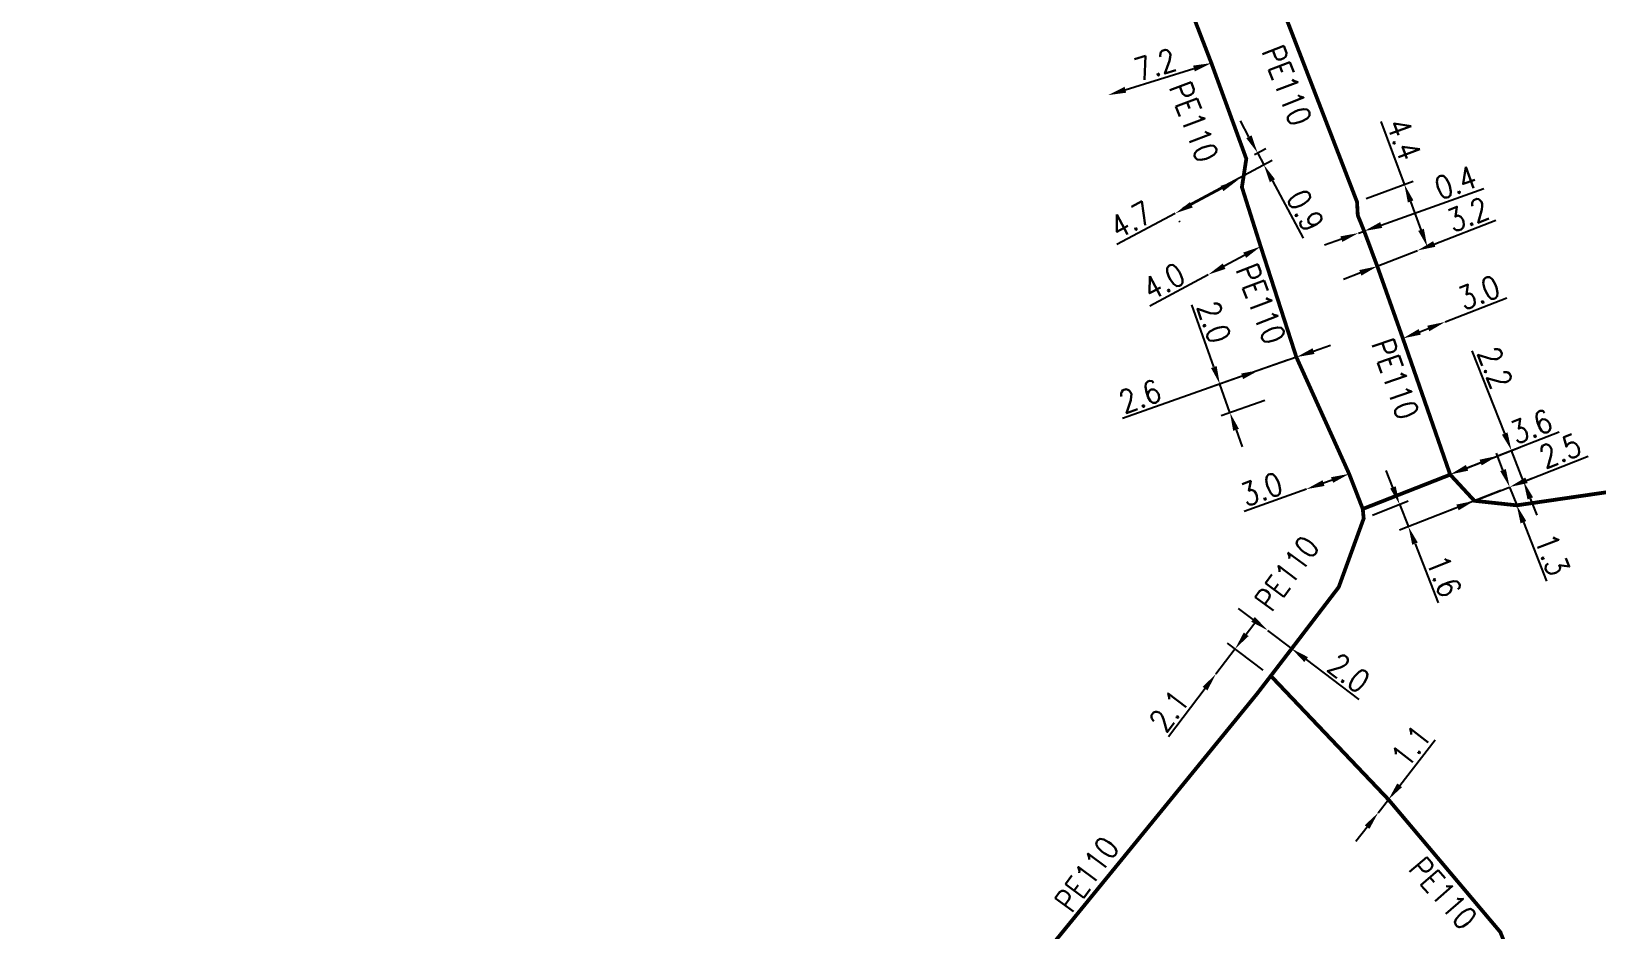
# Model space of a CAD drawing. Header units: millimetres. Extents: x 149999 to 151007, y 125999 to 127005.
# Drawn here: x 150356 to 150459.5, y 126171.9 to 126231.4 of the extents above; entities that cross this region are included whole.
import ezdxf
from ezdxf.enums import TextEntityAlignment as Align

# ---------------------------------------------------------------- set-up
doc = ezdxf.new("R2010")
doc.units = ezdxf.units.MM
doc.header["$PDMODE"] = 34
doc.linetypes.add('L_100_PE', pattern=[14, 10, -1.5, 1, -1.5])
doc.layers.get('DEFPOINTS').update_dxf_attribs({"linetype": 'CONTINUOUS'})
doc.layers.add('L_140', color=3, linetype='CONTINUOUS')
doc.styles.get("Standard").update_dxf_attribs({"font": 'romans.shx', "width": 0.85})
doc.dimstyles.get("Standard").update_dxf_attribs({"dimtxt": 1.5, "dimasz": 1.2, "dimexe": 0.625, "dimexo": 0.625, "dimgap": 0.25, "dimtad": 1, "dimdec": 1, "dimzin": 0, "dimdsep": 46, "dimtxsty": 'Standard', "dimcen": -0.5, "dimadec": 0, "dimazin": 0, "dimtfac": 1, "dimtdec": 1, "dimtmove": 0, "dimatfit": 3, "dimfxl": 0, "dimtolj": 1, "dimtzin": 0, "dimarcsym": 0})

# ---------------------------------------------------------------- blocks, each defined once
blk = doc.blocks.new('*D353')
at = {"layer": 'DEFPOINTS', "color": 0, "linetype": 'Continuous', "transparency": 16777216}
for p in [(150437.24, 126217.12), (150437.24, 126217.12), (150433.76, 126215.25)]:
    blk.add_point(p, dxfattribs=at)
at = {"layer": 'L_140', "color": 0, "linetype": 'Continuous', "lineweight": -2, "transparency": 16777216}
for p, q in [((150436.19, 126216.55), (150434.82, 126215.82)), ((150433.76, 126215.25), (150429.91, 126213.18))]:
    blk.add_line(p, q, dxfattribs=at)
at = {"layer": 'L_140', "color": 0, "linetype": 'Continuous', "transparency": 16777216}
for points in [[(150436.09, 126216.72), (150436.28, 126216.37), (150437.24, 126217.12)], [(150434.73, 126215.99), (150434.91, 126215.64), (150433.76, 126215.25)]]:
    blk.add_solid(points, dxfattribs=at)
at = {"layer": 'L_140', "color": 0, "linetype": 'Continuous', "transparency": 16777216, "insert": (150430.84, 126214.81), "char_height": 1.5, "attachment_point": 5, "rotation": 28.2124}
blk.add_mtext('\\A1;4.0', dxfattribs=at)
blk = doc.blocks.new('*D409')
at = {"layer": 'DEFPOINTS', "color": 0, "linetype": 'Continuous', "transparency": 16777216}
for p in [(150449.77, 126202.03), (150453.7, 126201.21), (150454.62, 126201.58)]:
    blk.add_point(p, dxfattribs=at)
at = {"layer": 'L_140', "color": 0, "linetype": 'Continuous', "lineweight": -2, "transparency": 16777216}
for p, q in [((150453.38, 126204.74), (150451.23, 126210.21)), ((150450.35, 126202.26), (150454.4, 126203.85)), ((150454.62, 126201.58), (150453.82, 126203.63)), ((150454.28, 126201.44), (150455.2, 126201.8)), ((150455.06, 126200.46), (150455.5, 126199.34))]:
    blk.add_line(p, q, dxfattribs=at)
at = {"layer": 'L_140', "color": 0, "linetype": 'Continuous', "transparency": 16777216}
for points in [[(150453.56, 126204.82), (150453.19, 126204.67), (150453.82, 126203.63)], [(150455.25, 126200.53), (150454.88, 126200.39), (150454.62, 126201.58)]]:
    blk.add_solid(points, dxfattribs=at)
at = {"layer": 'L_140', "color": 0, "linetype": 'Continuous', "transparency": 16777216, "insert": (150452.74, 126209.1), "char_height": 1.5, "attachment_point": 5, "rotation": 291.4576}
blk.add_mtext('\\A1;2.2', dxfattribs=at)
blk = doc.blocks.new('*D410')
at = {"layer": 'DEFPOINTS', "color": 0, "linetype": 'Continuous', "transparency": 16777216}
for p in [(150452.9, 126203.27), (150449.77, 126202.04), (150449.77, 126202.03)]:
    blk.add_point(p, dxfattribs=at)
at = {"layer": 'L_140', "color": 0, "linetype": 'Continuous', "lineweight": -2, "transparency": 16777216}
for p, q in [((150452.9, 126203.27), (150456.97, 126204.86)), ((150449.54, 126202.62), (150449.54, 126202.62)), ((150450.88, 126202.48), (150451.78, 126202.83))]:
    blk.add_line(p, q, dxfattribs=at)
at = {"layer": 'L_140', "color": 0, "linetype": 'Continuous', "transparency": 16777216}
for points in [[(150451.71, 126203.02), (150451.85, 126202.64), (150452.9, 126203.27)], [(150450.81, 126202.67), (150450.96, 126202.29), (150449.77, 126202.04)]]:
    blk.add_solid(points, dxfattribs=at)
at = {"layer": 'L_140', "color": 0, "linetype": 'Continuous', "transparency": 16777216, "insert": (150455.13, 126205.21), "char_height": 1.5, "attachment_point": 5, "rotation": 21.3314}
blk.add_mtext('\\A1;3.6', dxfattribs=at)
blk = doc.blocks.new('*D411')
at = {"layer": 'DEFPOINTS', "color": 0, "linetype": 'Continuous', "transparency": 16777216}
for p in [(150449.44, 126212.13), (150449.44, 126212.13), (150446.64, 126211.04)]:
    blk.add_point(p, dxfattribs=at)
at = {"layer": 'L_140', "color": 0, "linetype": 'Continuous', "lineweight": -2, "transparency": 16777216}
for p, q in [((150449.44, 126212.13), (150453.51, 126213.72)), ((150447.76, 126211.48), (150448.32, 126211.69))]:
    blk.add_line(p, q, dxfattribs=at)
at = {"layer": 'L_140', "color": 0, "linetype": 'Continuous', "transparency": 16777216}
for points in [[(150447.69, 126211.66), (150447.83, 126211.29), (150446.64, 126211.04)], [(150448.25, 126211.88), (150448.39, 126211.51), (150449.44, 126212.13)]]:
    blk.add_solid(points, dxfattribs=at)
at = {"layer": 'L_140', "color": 0, "linetype": 'Continuous', "transparency": 16777216, "insert": (150451.67, 126214.08), "char_height": 1.5, "attachment_point": 5, "rotation": 21.3314}
blk.add_mtext('\\A1;3.0', dxfattribs=at)
blk = doc.blocks.new('*D218')
at = {"layer": 'DEFPOINTS', "color": 0, "linetype": 'Continuous', "transparency": 16777216}
for p in [(150453.7, 126201.21), (150453.7, 126201.21), (150454.17, 126200)]:
    blk.add_point(p, dxfattribs=at)
at = {"layer": 'L_140', "color": 0, "linetype": 'Continuous', "lineweight": -2, "transparency": 16777216}
for p, q in [((150453.26, 126202.33), (150452.83, 126203.45)), ((150453.7, 126201.21), (150454.17, 126200)), ((150454.28, 126201.44), (150454.28, 126201.44)), ((150454.76, 126200.23), (150454.76, 126200.23)), ((150454.61, 126198.88), (150456.13, 126194.98))]:
    blk.add_line(p, q, dxfattribs=at)
at = {"layer": 'L_140', "color": 0, "linetype": 'Continuous', "transparency": 16777216}
for points in [[(150453.45, 126202.4), (150453.08, 126202.26), (150453.7, 126201.21)], [(150454.8, 126198.96), (150454.42, 126198.81), (150454.17, 126200)]]:
    blk.add_solid(points, dxfattribs=at)
at = {"layer": 'L_140', "color": 0, "linetype": 'Continuous', "transparency": 16777216, "insert": (150456.52, 126196.74), "char_height": 1.5, "attachment_point": 5, "rotation": 291.3314}
blk.add_mtext('\\A1;1.3', dxfattribs=at)
blk = doc.blocks.new('*D219')
at = {"layer": 'DEFPOINTS', "color": 0, "linetype": 'Continuous', "transparency": 16777216}
for p in [(150453.7, 126201.21), (150453.7, 126201.21), (150451.37, 126200.3)]:
    blk.add_point(p, dxfattribs=at)
at = {"layer": 'L_140', "color": 0, "linetype": 'Continuous', "lineweight": -2, "transparency": 16777216}
for p, q in [((150454.82, 126201.65), (150458.89, 126203.25)), ((150451.37, 126200.3), (150453.7, 126201.21)), ((150450.26, 126199.86), (150449.14, 126199.42))]:
    blk.add_line(p, q, dxfattribs=at)
at = {"layer": 'L_140', "color": 0, "linetype": 'Continuous', "transparency": 16777216}
for points in [[(150454.74, 126201.84), (150454.89, 126201.47), (150453.7, 126201.21)], [(150450.18, 126200.05), (150450.33, 126199.67), (150451.37, 126200.3)]]:
    blk.add_solid(points, dxfattribs=at)
at = {"layer": 'L_140', "color": 0, "linetype": 'Continuous', "transparency": 16777216, "insert": (150457.04, 126203.6), "char_height": 1.5, "attachment_point": 5, "rotation": 21.4576}
blk.add_mtext('\\A1;2.5', dxfattribs=at)
blk = doc.blocks.new('*D220')
at = {"layer": 'DEFPOINTS', "color": 0, "linetype": 'Continuous', "transparency": 16777216}
for p in [(150443.09, 126202.08), (150440.26, 126201.07), (150440.26, 126201.07)]:
    blk.add_point(p, dxfattribs=at)
at = {"layer": 'L_140', "color": 0, "linetype": 'Continuous', "lineweight": -2, "transparency": 16777216}
for p, q in [((150440.26, 126201.07), (150436.15, 126199.6)), ((150441.96, 126201.67), (150441.39, 126201.47))]:
    blk.add_line(p, q, dxfattribs=at)
at = {"layer": 'L_140', "color": 0, "linetype": 'Continuous', "transparency": 16777216}
for points in [[(150441.89, 126201.86), (150442.03, 126201.49), (150443.09, 126202.08)], [(150441.33, 126201.66), (150441.46, 126201.28), (150440.26, 126201.07)]]:
    blk.add_solid(points, dxfattribs=at)
at = {"layer": 'L_140', "color": 0, "linetype": 'Continuous', "transparency": 16777216, "insert": (150437.3, 126201.07), "char_height": 1.5, "attachment_point": 5, "rotation": 19.6742}
blk.add_mtext('\\A1;3.0', dxfattribs=at)
blk = doc.blocks.new('*D221')
at = {"layer": 'DEFPOINTS', "color": 0, "linetype": 'Continuous', "transparency": 16777216}
for p in [(150437.7, 126191.73), (150437.7, 126191.73), (150439.29, 126190.52)]:
    blk.add_point(p, dxfattribs=at)
at = {"layer": 'L_140', "color": 0, "linetype": 'Continuous', "lineweight": -2, "transparency": 16777216}
for p, q in [((150436.74, 126192.46), (150435.78, 126193.18)), ((150437.7, 126191.73), (150439.29, 126190.52)), ((150439.67, 126191.02), (150439.67, 126191.02)), ((150440.25, 126189.8), (150443.73, 126187.16))]:
    blk.add_line(p, q, dxfattribs=at)
at = {"layer": 'L_140', "color": 0, "linetype": 'Continuous', "transparency": 16777216}
for points in [[(150436.86, 126192.62), (150436.62, 126192.3), (150437.7, 126191.73)], [(150440.37, 126189.96), (150440.12, 126189.64), (150439.29, 126190.52)]]:
    blk.add_solid(points, dxfattribs=at)
at = {"layer": 'L_140', "color": 0, "linetype": 'Continuous', "transparency": 16777216, "insert": (150443.07, 126188.91), "char_height": 1.5, "attachment_point": 5, "rotation": 322.8374}
blk.add_mtext('\\A1;2.0', dxfattribs=at)
blk = doc.blocks.new('*D222')
at = {"layer": 'DEFPOINTS', "color": 0, "linetype": 'Continuous', "transparency": 16777216}
for p in [(150434.28, 126188.84), (150434.28, 126188.84), (150437.91, 126188.72)]:
    blk.add_point(p, dxfattribs=at)
at = {"layer": 'L_140', "color": 0, "linetype": 'Continuous', "lineweight": -2, "transparency": 16777216}
for p, q in [((150436.28, 126191.47), (150437, 126192.42)), ((150435.55, 126190.51), (150434.28, 126188.84)), ((150437.41, 126189.1), (150435.05, 126190.89)), ((150433.56, 126187.88), (150431.14, 126184.69))]:
    blk.add_line(p, q, dxfattribs=at)
at = {"layer": 'L_140', "color": 0, "linetype": 'Continuous', "transparency": 16777216}
for points in [[(150436.12, 126191.59), (150436.44, 126191.35), (150435.55, 126190.51)], [(150433.4, 126188), (150433.72, 126187.76), (150434.28, 126188.84)]]:
    blk.add_solid(points, dxfattribs=at)
at = {"layer": 'L_140', "color": 0, "linetype": 'Continuous', "transparency": 16777216, "insert": (150431.19, 126186.41), "char_height": 1.5, "attachment_point": 5, "rotation": 52.8374}
blk.add_mtext('\\A1;2.1', dxfattribs=at)
blk = doc.blocks.new('*D223')
at = {"layer": 'DEFPOINTS', "color": 0, "linetype": 'Continuous', "transparency": 16777216}
for p in [(150445.69, 126180.54), (150445.01, 126179.67), (150445.01, 126179.67)]:
    blk.add_point(p, dxfattribs=at)
at = {"layer": 'L_140', "color": 0, "linetype": 'Continuous', "lineweight": -2, "transparency": 16777216}
for p, q in [((150446.43, 126181.48), (150448.77, 126184.5)), ((150445.01, 126179.67), (150445.69, 126180.54)), ((150444.28, 126178.72), (150443.54, 126177.77))]:
    blk.add_line(p, q, dxfattribs=at)
at = {"layer": 'L_140', "color": 0, "linetype": 'Continuous', "transparency": 16777216}
for points in [[(150446.27, 126181.61), (150446.58, 126181.36), (150445.69, 126180.54)], [(150444.12, 126178.84), (150444.43, 126178.6), (150445.01, 126179.67)]]:
    blk.add_solid(points, dxfattribs=at)
at = {"layer": 'L_140', "color": 0, "linetype": 'Continuous', "transparency": 16777216, "insert": (150447.18, 126184.08), "char_height": 1.5, "attachment_point": 5, "rotation": 52.1242}
blk.add_mtext('\\A1;1.1', dxfattribs=at)
blk = doc.blocks.new('*D280')
at = {"layer": 'DEFPOINTS', "color": 0, "linetype": 'Continuous', "transparency": 16777216}
for p in [(150453.7, 126201.21), (150446.42, 126200.07), (150444.05, 126199.13)]:
    blk.add_point(p, dxfattribs=at)
at = {"layer": 'L_140', "color": 0, "linetype": 'Continuous', "lineweight": -2, "transparency": 16777216}
for p, q in [((150445.98, 126201.18), (150445.54, 126202.3)), ((150453.12, 126200.98), (150446.42, 126198.35)), ((150444.63, 126199.36), (150447, 126200.3)), ((150446.42, 126200.07), (150447.01, 126198.58)), ((150447.45, 126197.46), (150448.98, 126193.56))]:
    blk.add_line(p, q, dxfattribs=at)
at = {"layer": 'L_140', "color": 0, "linetype": 'Continuous', "transparency": 16777216}
for points in [[(150446.17, 126201.26), (150445.8, 126201.11), (150446.42, 126200.07)], [(150447.63, 126197.54), (150447.26, 126197.39), (150447.01, 126198.58)]]:
    blk.add_solid(points, dxfattribs=at)
at = {"layer": 'L_140', "color": 0, "linetype": 'Continuous', "transparency": 16777216, "insert": (150449.36, 126195.32), "char_height": 1.5, "attachment_point": 5, "rotation": 291.4756}
blk.add_mtext('\\A1;1.6', dxfattribs=at)
blk = doc.blocks.new('*D643')
at = {"layer": 'DEFPOINTS', "color": 0, "linetype": 'Continuous', "transparency": 16777216}
for p in [(150439.6, 126209.8), (150438.11, 126207.15), (150435.21, 126206.13)]:
    blk.add_point(p, dxfattribs=at)
at = {"layer": 'L_140', "color": 0, "linetype": 'Continuous', "lineweight": -2, "transparency": 16777216}
for p, q in [((150434.14, 126209.15), (150432.69, 126213.27)), ((150439.01, 126209.59), (150433.95, 126207.81)), ((150435.21, 126206.13), (150434.54, 126208.02)), ((150437.52, 126206.94), (150434.62, 126205.92)), ((150435.61, 126205), (150436.01, 126203.87))]:
    blk.add_line(p, q, dxfattribs=at)
at = {"layer": 'L_140', "color": 0, "linetype": 'Continuous', "transparency": 16777216}
for points in [[(150434.33, 126209.21), (150433.96, 126209.08), (150434.54, 126208.02)], [(150435.8, 126205.06), (150435.42, 126204.93), (150435.21, 126206.13)]]:
    blk.add_solid(points, dxfattribs=at)
at = {"layer": 'L_140', "color": 0, "linetype": 'Continuous', "transparency": 16777216, "insert": (150434.16, 126212.11), "char_height": 1.5, "attachment_point": 5, "rotation": 289.4543}
blk.add_mtext('\\A1;2.0', dxfattribs=at)
blk = doc.blocks.new('*D644')
at = {"layer": 'DEFPOINTS', "color": 0, "linetype": 'Continuous', "transparency": 16777216}
for p in [(150439.6, 126209.8), (150437.15, 126208.94), (150437.15, 126208.94)]:
    blk.add_point(p, dxfattribs=at)
at = {"layer": 'L_140', "color": 0, "linetype": 'Continuous', "lineweight": -2, "transparency": 16777216}
for p, q in [((150440.73, 126210.2), (150441.86, 126210.6)), ((150439.6, 126209.8), (150437.15, 126208.94)), ((150436.02, 126208.54), (150428.1, 126205.74))]:
    blk.add_line(p, q, dxfattribs=at)
at = {"layer": 'L_140', "color": 0, "linetype": 'Continuous', "transparency": 16777216}
for points in [[(150440.67, 126210.39), (150440.8, 126210.01), (150439.6, 126209.8)], [(150435.95, 126208.72), (150436.08, 126208.35), (150437.15, 126208.94)]]:
    blk.add_solid(points, dxfattribs=at)
at = {"layer": 'L_140', "color": 0, "linetype": 'Continuous', "transparency": 16777216, "insert": (150429.26, 126207.21), "char_height": 1.5, "attachment_point": 5, "rotation": 19.4543}
blk.add_mtext('\\A1;2.6', dxfattribs=at)
blk = doc.blocks.new('*D771')
at = {"layer": 'DEFPOINTS', "color": 0, "linetype": 'Continuous', "transparency": 16777216}
for p in [(150435.7, 126221.59), (150435.74, 126221.52), (150431.56, 126219.37)]:
    blk.add_point(p, dxfattribs=at)
at = {"layer": 'L_140', "color": 0, "linetype": 'Continuous', "lineweight": -2, "transparency": 16777216}
for p, q in [((150434.68, 126220.96), (150432.65, 126219.87)), ((150436, 126221.04), (150436.03, 126220.97)), ((150431.59, 126219.31), (150427.74, 126217.25)), ((150431.85, 126218.82), (150431.89, 126218.76))]:
    blk.add_line(p, q, dxfattribs=at)
at = {"layer": 'L_140', "color": 0, "linetype": 'Continuous', "transparency": 16777216}
for points in [[(150434.59, 126221.13), (150434.78, 126220.78), (150435.74, 126221.52)], [(150432.56, 126220.05), (150432.75, 126219.7), (150431.59, 126219.31)]]:
    blk.add_solid(points, dxfattribs=at)
at = {"layer": 'L_140', "color": 0, "linetype": 'Continuous', "transparency": 16777216, "insert": (150428.67, 126218.88), "char_height": 1.5, "attachment_point": 5, "rotation": 28.1119}
blk.add_mtext('\\A1;4.7', dxfattribs=at)
blk = doc.blocks.new('*D772')
at = {"layer": 'DEFPOINTS', "color": 0, "linetype": 'Continuous', "transparency": 16777216}
for p in [(150433.98, 126229.25), (150433.98, 126229.25), (150427.15, 126227.13)]:
    blk.add_point(p, dxfattribs=at)
at = {"layer": 'L_140', "color": 0, "linetype": 'Continuous', "lineweight": -2, "transparency": 16777216}
blk.add_line((150428.29, 126227.49), (150432.83, 126228.89), dxfattribs=at)
at = {"layer": 'L_140', "color": 0, "linetype": 'Continuous', "transparency": 16777216}
for points in [[(150432.77, 126229.08), (150432.89, 126228.7), (150433.98, 126229.25)], [(150428.24, 126227.68), (150428.35, 126227.29), (150427.15, 126227.13)]]:
    blk.add_solid(points, dxfattribs=at)
at = {"layer": 'L_140', "color": 0, "linetype": 'Continuous', "transparency": 16777216, "insert": (150430.27, 126229.14), "char_height": 1.5, "attachment_point": 5, "rotation": 17.2452}
blk.add_mtext('\\A1;7.2', dxfattribs=at)
blk = doc.blocks.new('*D773')
at = {"layer": 'DEFPOINTS', "color": 0, "linetype": 'Continuous', "transparency": 16777216}
for p in [(150436.29, 126222.92), (150437.45, 126222.52), (150431.56, 126219.37)]:
    blk.add_point(p, dxfattribs=at)
at = {"layer": 'L_140', "color": 0, "linetype": 'Continuous', "lineweight": -2, "transparency": 16777216}
for p, q in [((150436.46, 126224.37), (150435.9, 126225.43)), ((150436.84, 126223.21), (150437.58, 126223.61)), ((150432.11, 126219.67), (150438, 126222.82)), ((150437.03, 126223.32), (150437.45, 126222.52)), ((150438.02, 126221.46), (150440.05, 126217.66))]:
    blk.add_line(p, q, dxfattribs=at)
at = {"layer": 'L_140', "color": 0, "linetype": 'Continuous', "transparency": 16777216}
for points in [[(150436.64, 126224.47), (150436.29, 126224.28), (150437.03, 126223.32)], [(150438.19, 126221.56), (150437.84, 126221.37), (150437.45, 126222.52)]]:
    blk.add_solid(points, dxfattribs=at)
at = {"layer": 'L_140', "color": 0, "linetype": 'Continuous', "transparency": 16777216, "insert": (150440.2, 126219.5), "char_height": 1.5, "attachment_point": 5, "rotation": 298.1118}
blk.add_mtext('\\A1;0.9', dxfattribs=at)
blk = doc.blocks.new('*D779')
at = {"layer": 'DEFPOINTS', "color": 0, "linetype": 'Continuous', "transparency": 16777216}
for p in [(150447.59, 126216.85), (150444.95, 126215.81), (150444.95, 126215.81)]:
    blk.add_point(p, dxfattribs=at)
at = {"layer": 'L_140', "color": 0, "linetype": 'Continuous', "lineweight": -2, "transparency": 16777216}
for p, q in [((150448.71, 126217.28), (150452.78, 126218.87)), ((150444.95, 126215.81), (150447.6, 126216.85)), ((150443.83, 126215.38), (150442.71, 126214.94)), ((150447.82, 126216.27), (150447.82, 126216.27))]:
    blk.add_line(p, q, dxfattribs=at)
at = {"layer": 'L_140', "color": 0, "linetype": 'Continuous', "transparency": 16777216}
for points in [[(150448.64, 126217.47), (150448.79, 126217.1), (150447.6, 126216.85)], [(150443.76, 126215.56), (150443.9, 126215.19), (150444.95, 126215.81)]]:
    blk.add_solid(points, dxfattribs=at)
at = {"layer": 'L_140', "color": 0, "linetype": 'Continuous', "transparency": 16777216, "insert": (150450.94, 126219.23), "char_height": 1.5, "attachment_point": 5, "rotation": 21.3299}
blk.add_mtext('\\A1;3.2', dxfattribs=at)
blk = doc.blocks.new('*D780')
at = {"layer": 'DEFPOINTS', "color": 0, "linetype": 'Continuous', "transparency": 16777216}
for p in [(150443.71, 126218.01), (150443.71, 126218.01), (150444.08, 126218.14)]:
    blk.add_point(p, dxfattribs=at)
at = {"layer": 'L_140', "color": 0, "linetype": 'Continuous', "lineweight": -2, "transparency": 16777216}
for p, q in [((150445.21, 126218.54), (150451.99, 126220.95)), ((150442.58, 126217.6), (150441.45, 126217.2)), ((150443.71, 126218.01), (150444.08, 126218.14)), ((150443.92, 126217.42), (150443.92, 126217.42))]:
    blk.add_line(p, q, dxfattribs=at)
at = {"layer": 'L_140', "color": 0, "linetype": 'Continuous', "transparency": 16777216}
for points in [[(150445.14, 126218.73), (150445.28, 126218.35), (150444.08, 126218.14)], [(150442.51, 126217.79), (150442.64, 126217.42), (150443.71, 126218.01)]]:
    blk.add_solid(points, dxfattribs=at)
at = {"layer": 'L_140', "color": 0, "linetype": 'Continuous', "transparency": 16777216, "insert": (150450.13, 126221.35), "char_height": 1.5, "attachment_point": 5, "rotation": 19.57}
blk.add_mtext('\\A1;0.4', dxfattribs=at)
blk = doc.blocks.new('*D781')
at = {"layer": 'DEFPOINTS', "color": 0, "linetype": 'Continuous', "transparency": 16777216}
for p in [(150446.74, 126221.23), (150443.63, 126220.08), (150447.59, 126216.85)]:
    blk.add_point(p, dxfattribs=at)
at = {"layer": 'L_140', "color": 0, "linetype": 'Continuous', "lineweight": -2, "transparency": 16777216}
for p, q in [((150446.74, 126221.23), (150445.21, 126225.39)), ((150444.22, 126220.3), (150447.33, 126221.44)), ((150447.85, 126218.22), (150447.16, 126220.1)), ((150448.18, 126217.07), (150448.85, 126217.31))]:
    blk.add_line(p, q, dxfattribs=at)
at = {"layer": 'L_140', "color": 0, "linetype": 'Continuous', "transparency": 16777216}
for points in [[(150447.34, 126220.17), (150446.97, 126220.03), (150446.74, 126221.23)], [(150448.03, 126218.29), (150447.66, 126218.15), (150448.26, 126217.1)]]:
    blk.add_solid(points, dxfattribs=at)
at = {"layer": 'L_140', "color": 0, "linetype": 'Continuous', "transparency": 16777216, "insert": (150446.71, 126224.21), "char_height": 1.5, "attachment_point": 5, "rotation": 290.1673}
blk.add_mtext('\\A1;4.4', dxfattribs=at)

msp = doc.modelspace()

# ---------------------------------------------------------------- linework, layer by layer
at = {"layer": 'L_140', "linetype": 'L_100_PE', "flags": 128}
for points in [[(150435.76, 126240.39, 0.25, 0.25, 0), (150436.71, 126237.97, 0.25, 0.25, 0), (150443.61, 126220.07, 0.25, 0.25, 0), (150443.66, 126219.18, 0.25, 0.25, 0), (150444.08, 126218.14, 0.25, 0.25, 0), (150444.95, 126215.81, 0.25, 0.25, 0), (150446.64, 126211.04, 0.25, 0.25, 0), (150449.77, 126202.03, 0.25, 0.25, 0), (150449.77, 126202.03, 0.25, 0.25, 0), (150451.37, 126200.3, 0.25, 0.25, 0), (150454.17, 126200, 0.25, 0.25, 0), (150465.02, 126201.58, 0.25, 0.25, 0), (150480.04, 126204.14, 0.25, 0.25, 0), (150517.98, 126210.6, 0.25, 0.25, 0), (150522.25, 126210.31, 0.25, 0.25, 0), (150524.17, 126210.46, 0.25, 0.25, 0), (150537.57, 126211.61, 0.25, 0.25, 0), (150539.38, 126211.77, 0.25, 0.25, 0), (150558.22, 126216.08, 0.25, 0.25, 0), (150566.42, 126217.38, 0.25, 0.25, 0), (150566.81, 126217.49, 0.25, 0.25, 0), (150571.25, 126218.82, 0.25, 0.25, 0), (150577, 126220.08, 0.25, 0.25, 0), (150580.86, 126221.2, 0.25, 0.25, 0), (150584.97, 126222.46, 0.25, 0.25, 0.045726), (150590.24, 126227.3, 0.25, 0.25, 0), (150592.78, 126232.36, 0.25, 0.25, 0), (150593.22, 126233.66, 0.25, 0.25, 0), (150594.5, 126233.22, 0.25, 0.25, 0), (150596.07, 126239.25, 0.25, 0.25, 0), (150596.26, 126240.01, 0.25, 0.25, 0), (150600.19, 126253.88, 0.25, 0.25, 0), (150600.22, 126253.99, 0.25, 0.25, 0), (150599.19, 126254.34, 0.25, 0.25, 0), (150599.64, 126255.65, 0.25, 0.25, 0), (150601.88, 126261.62, 0.25, 0.25, 0), (150603.46, 126266.52, 0.25, 0.25, 0), (150605.09, 126277.08, 0.25, 0.25, 0), (150606.72, 126282.59, 0.25, 0.25, 0), (150608.37, 126288.19, 0.25, 0.25, 0), (150611.59, 126298.98, 0.25, 0.25, 0), (150619.19, 126323.51, 0.25, 0.25, 0), (150622.66, 126334.14, 0.25, 0.25, 0), (150624.01, 126338.61, 0.25, 0.25, 0), (150626.14, 126346.49, 0.25, 0.25, 0), (150627.73, 126355.08, 0.25, 0.25, 0), (150630.48, 126363.38, 0.25, 0.25, 0), (150635.32, 126379.67, 0.25, 0.25, 0), (150636.87, 126384.84, 0.25, 0.25, 0), (150644.56, 126382.91, 0.25, 0.25, 0), (150644.56, 126382.91, 0.25, 0.25, 0), (150646.46, 126385.51, 0.25, 0.25, 0), (150648.87, 126390.82, 0.25, 0.25, 0), (150648, 126393.38, 0.25, 0.25, 0), (150648.39, 126394.63, 0.25, 0.25, 0), (150649.6, 126398.12, 0.25, 0.25, 0), (150654.59, 126410.31, 0.25, 0.25, 0), (150658.56, 126418.19, 0.25, 0.25, 0), (150659.63, 126420.54, 0.25, 0.25, 0), (150661.71, 126424.7, 0.25, 0.25, 0), (150661.71, 126424.7, 0.25, 0.25, -0.126372), (150668.93, 126426.03, 0.25, 0.25, -0.142063), (150676.7, 126423.26, 0.25, 0.25, 0), (150685.47, 126416.14, 0, 0, 0)], [(150322.88, 126075.46, 0.25, 0.25, 0), (150327.96, 126078.99, 0.25, 0.25, -0.414214), (150328.31, 126078.92, 0.25, 0.25, 0), (150328.43, 126078.75, 0.25, 0.25, 0.429178), (150328.76, 126078.69, 0.25, 0.25, 0), (150330.27, 126079.61, 0.25, 0.25, 0), (150330.27, 126079.61, 0.25, 0.25, 0), (150337.46, 126084.5, 0.25, 0.25, 0), (150337.46, 126084.5, 0.25, 0.25, 0), (150342.21, 126087.99, 0.25, 0.25, 0), (150347.02, 126091.25, 0.25, 0.25, 0), (150352.93, 126095.19, 0.25, 0.25, 0), (150361.84, 126102.19, 0.25, 0.25, 0), (150372.48, 126109.64, 0.25, 0.25, 0), (150384.17, 126119.91, 0.25, 0.25, 0), (150389.03, 126126.43, 0.25, 0.25, 0), (150396.26, 126135.63, 0.25, 0.25, 0), (150401.41, 126142.31, 0.25, 0.25, 0), (150404.59, 126146.33, 0.25, 0.25, 0), (150407.47, 126150.5, 0.25, 0.25, 0), (150410.6, 126154.68, 0.25, 0.25, 0), (150411.7, 126156.16, 0.25, 0.25, 0), (150418.26, 126164.57, 0.25, 0.25, 0), (150437.01, 126187.55, 0.25, 0.25, 0), (150437.91, 126188.72, 0.25, 0.25, 0), (150439.29, 126190.52, 0.25, 0.25, 0), (150442.4, 126194.59, 0.25, 0.25, 0), (150444.05, 126199.13, 0.25, 0.25, 0), (150443.99, 126199.76, 0.25, 0.25, 0), (150443.09, 126202.08, 0.25, 0.25, 0), (150439.6, 126209.8, 0.25, 0.25, 0), (150437.24, 126217.12, 0.25, 0.25, 0), (150437.24, 126217.12, 0.25, 0.25, 0), (150436, 126221.04, 0.25, 0.25, 0), (150436.29, 126222.92, 0.25, 0.25, 0), (150433.98, 126229.25, 0.25, 0.25, 0), (150431.83, 126234.82, 0.25, 0.25, 0), (150430.96, 126237.22, 0.25, 0.25, -0.24122), (150429.82, 126238.18, 0.25, 0.25, -0.025106), (150426.86, 126246.35, 0.25, 0.25, 0.033682), (150424.8, 126251.75, 0.25, 0.25, 0.088131), (150419.88, 126258.81, 0.25, 0.25, 0.065965), (150412.66, 126264.37, 0.25, 0.25, 0), (150398.35, 126272.35, 0, 0, 0)], [(150517.52, 126000, 0.25, 0.25, 0), (150517.35, 126000.78, 0.25, 0.25, 0), (150515.81, 126007.63, 0.25, 0.25, 0), (150514.14, 126012.84, 0.25, 0.25, 0), (150502.76, 126044.69, 0.25, 0.25, 0), (150496.84, 126058.26, 0.25, 0.25, 0), (150492.46, 126071.27, 0.25, 0.25, 0), (150488.7, 126080.98, 0.25, 0.25, 0), (150478.49, 126107.86, 0.25, 0.25, 0), (150476.71, 126112.11, 0.25, 0.25, 0), (150476.46, 126112.71, 0.25, 0.25, 0), (150465.55, 126140.09, 0.25, 0.25, 0), (150465.55, 126140.09, 0.25, 0.25, 0), (150453.09, 126171.77, 0.25, 0.25, 0), (150445.69, 126180.54, 0.25, 0.25, 0), (150437.91, 126188.72, 0, 0, 0)]]:
    msp.add_lwpolyline(points, format="xyseb", dxfattribs=at)
at = {"layer": 'L_140', "linetype": 'L_100_PE', "const_width": 0.25, "flags": 128}
msp.add_lwpolyline([(150449.77, 126202.03), (150443.99, 126199.76)], dxfattribs=at)

# ---------------------------------------------------------------- texts
at = {"layer": 'L_140', "linetype": 'L_100_PE', "width": 0.85}
for rotation, p in [(291.0682, (150438.97, 126227.77)), (288.944, (150446.14, 126208.37))]:
    msp.add_text('PE110', height=1.5, rotation=rotation, dxfattribs=at).set_placement(p, align=Align.MIDDLE)
at = {"layer": 'L_140', "width": 0.85}
msp.add_text('PE110', height=1.5, rotation=290.6433, dxfattribs=at).set_placement((150431.16, 126227.66))
at = {"layer": 'L_140', "linetype": 'Continuous', "width": 0.85}
for rotation, p in [(291.1228, (150435.57, 126215.61)), (53.3538, (150437.95, 126192.86)), (53.7597, (150424.74, 126172.95)), (311.0216, (150446.94, 126175.92))]:
    msp.add_text('PE110', height=1.5, rotation=rotation, dxfattribs=at).set_placement(p)

# ---------------------------------------------------------------- dimensions: what is measured, and where the dimension line sits
at = {"layer": 'L_140', "linetype": 'Continuous'}
for base, p1, p2, angle, picture, middle, dimtype in [((150433.9771, 126229.2493), (150427.1485, 126227.1296), (150433.9771, 126229.2493), 17.2452, '*D772', (150430.5628, 126228.1894), 161), ((150446.74, 126221.23), (150447.59, 126216.85), (150443.63, 126220.08), 110.1673, '*D781', (150445.77, 126223.87), 160), ((150437.45, 126222.52), (150436.29, 126222.92), (150431.56, 126219.37), 118.1118, '*D773', (150439.32, 126219.03), 160), ((150443.71, 126218.01), (150444.08, 126218.14), (150443.71, 126218.01), 19.57, '*D780', (150450.47, 126220.41), 160), ((150435.74, 126221.52), (150431.56, 126219.37), (150435.7, 126221.59), 28.1119, '*D771', (150429.14, 126217.99), 161), ((150437.24, 126217.12), (150433.76, 126215.25), (150437.24, 126217.12), 28.2124, '*D353', (150431.31, 126213.93), 161), ((150449.44, 126212.13), (150446.64, 126211.04), (150449.44, 126212.13), 201.3314, '*D411', (150452.03, 126213.14), 160), ((150435.21, 126206.13), (150439.6, 126209.8), (150438.11, 126207.15), 109.4543, '*D643', (150433.22, 126211.77), 160), ((150437.15, 126208.94), (150439.6, 126209.8), (150437.15, 126208.94), 19.4543, '*D644', (150429.59, 126206.27), 160), ((150454.62, 126201.58), (150449.77, 126202.03), (150453.7, 126201.21), 111.4576, '*D409', (150451.81, 126208.73), 160), ((150453.7, 126201.21), (150451.37, 126200.3), (150453.7, 126201.21), 201.4576, '*D219', (150457.41, 126202.67), 160), ((150453.7, 126201.21), (150454.17, 126200), (150453.7, 126201.21), 291.3314, '*D218', (150455.59, 126196.37), 160), ((150440.26, 126201.07), (150443.09, 126202.08), (150440.26, 126201.07), 19.6742, '*D220', (150437.64, 126200.13), 160), ((150446.42, 126200.07), (150453.7, 126201.21), (150444.05, 126199.13), 291.4756, '*D280', (150448.43, 126194.95), 160), ((150437.7, 126191.73), (150439.29, 126190.52), (150437.7, 126191.73), 322.8374, '*D221', (150442.47, 126188.12), 160), ((150434.28, 126188.84), (150437.91, 126188.72), (150434.28, 126188.84), 52.8374, '*D222', (150431.98, 126185.81), 160), ((150445.01, 126179.67), (150445.69, 126180.54), (150445.01, 126179.67), 52.1242, '*D223', (150447.97, 126183.47), 160)]:
    dim = msp.add_linear_dim(base=base, p1=p1, p2=p2, angle=angle, dimstyle='Standard', dxfattribs=at)
    dim.commit()
    dim.dimension.update_dxf_attribs({"geometry": picture, "text_midpoint": middle, "dimtype": dimtype})
for base, p1, p2, angle, text, picture, middle in [((150444.95, 126215.81), (150447.59, 126216.85), (150444.95, 126215.81), 201.3299, '3.2', '*D779', (150451.31, 126218.3)), ((150449.77, 126202.04), (150452.9, 126203.27), (150449.77, 126202.03), 201.3314, '3.6', '*D410', (150455.49, 126204.28))]:
    dim = msp.add_linear_dim(base=base, p1=p1, p2=p2, angle=angle, text=text, dimstyle='Standard', dxfattribs=at)
    dim.commit()
    dim.dimension.update_dxf_attribs({"geometry": picture, "text_midpoint": middle, "dimtype": 160})

doc.saveas('drawing.dxf')
